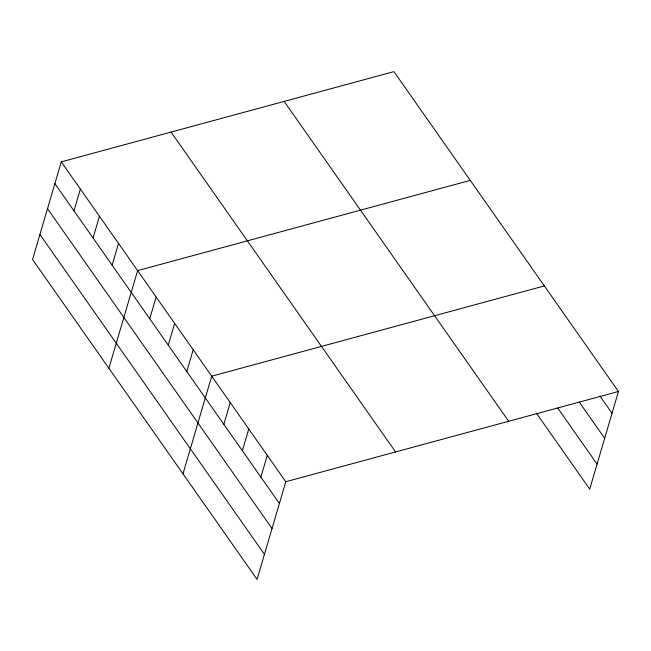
<?xml version="1.0" encoding="UTF-8"?>
<svg xmlns="http://www.w3.org/2000/svg" width="651" height="651" viewBox="0 0 651 651"><rect width="100%" height="100%" fill="white"/><g stroke="black" fill="none" stroke-linecap="round" stroke-linejoin="round"><path stroke-width="0.98" d="M61.284 161.871L32.55 259.505L257.072 579.374L285.805 481.732L61.284 161.871L393.928 71.626L618.45 391.495L589.716 489.129L536.465 413.263M73.97 210.81L80.374 189.059M93.052 237.997L99.457 216.246M112.135 265.185L118.539 243.433M108.888 368.263L137.621 270.621L470.266 180.384M149.746 318.762L156.142 297.011M168.267 345.152L174.671 323.401M186.788 371.542L193.192 349.79M182.98 473.814L211.713 376.18L544.358 285.935M223.838 424.322L230.234 402.562M242.359 450.704L248.755 428.952M260.88 477.093L267.284 455.342M285.805 481.732L618.45 391.495M599.888 395.93L612.046 413.247M579.211 402.001L604.681 438.286M557.72 408.014L597.081 464.09M284.161 101.41L508.675 421.27M171.058 132.088L395.58 451.957M54.887 183.623L279.401 503.483M47.515 208.662L272.028 528.531M39.923 234.466L264.436 554.327"/></g></svg>
